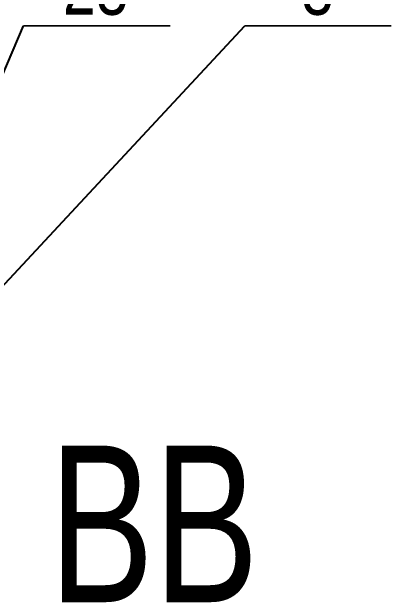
# Model space of a CAD drawing. Header units: millimetres. Extents: x 2 to 1187, y 2 to 839.
# Drawn here: x 652.01 to 682.78, y 750.26 to 798.12 of the extents above; entities that cross this region are included whole.
import ezdxf

# ---------------------------------------------------------------- set-up
doc = ezdxf.new("R2010")
doc.units = ezdxf.units.MM
doc.styles.add('SLDTEXTSTYLE2', font='TXT', dxfattribs={"width": 0.75})
doc.dimstyles.new('SLDDIMSTYLE0', dxfattribs={"dimtxt": 0.18, "dimasz": 3.302, "dimexe": 0, "dimexo": 0.0625, "dimgap": 0, "dimtad": 0, "dimtih": 1, "dimtoh": 1, "dimdec": 0, "dimrnd": 1e-09, "dimzin": 0, "dimdsep": 46, "dimtxsty": 'Standard', "dimsah": 1, "dimcen": 0.09, "dimadec": 0, "dimazin": 0, "dimtfac": 3.302, "dimtdec": 0, "dimtofl": 0, "dimtmove": 0, "dimatfit": 3, "dimfxl": 1, "dimfrac": 2, "dimtolj": 1, "dimtzin": 0, "dimarcsym": 0})

# ---------------------------------------------------------------- blocks, each defined once
blk = doc.blocks.new('SW_NOTE_0_16')
at = {"color": 0, "linetype": 'Continuous', "lineweight": 0}
for p, q in [((0, 0), (11.876, 0)), ((11.876, 0), (0, 0)), ((0, 0), (11.876, 0)), ((11.876, 0), (0, 0)), ((0, 0), (11.876, 0)), ((11.876, 0), (0, 0))]:
    blk.add_line(p, q, dxfattribs=at)
at = {"color": 0, "linetype": 'Continuous', "lineweight": 0, "insert": (5.842, 5.649), "char_height": 4.7625, "attachment_point": 2, "style": 'SLDTEXTSTYLE2'}
blk.add_mtext('28', dxfattribs=at)
blk = doc.blocks.new('SW_NOTE_0_17')
at = {"color": 0, "linetype": 'Continuous', "lineweight": 0}
for p, q in [((0, 0), (11.876, 0)), ((11.876, 0), (0, 0)), ((0, 0), (11.876, 0)), ((11.876, 0), (0, 0)), ((0, 0), (11.876, 0)), ((11.876, 0), (0, 0))]:
    blk.add_line(p, q, dxfattribs=at)
at = {"color": 0, "linetype": 'Continuous', "lineweight": 0, "insert": (5.89, 5.649), "char_height": 4.762, "attachment_point": 2, "style": 'SLDTEXTSTYLE2'}
blk.add_mtext('8', dxfattribs=at)

msp = doc.modelspace()

# ---------------------------------------------------------------- block references
at = {"color": 7, "linetype": 'Continuous', "lineweight": 0}
for name, p in [('SW_NOTE_0_16', (652.9691, 796.9909)), ('SW_NOTE_0_17', (670.9026, 796.9909))]:
    msp.add_blockref(name, p, dxfattribs=at)

# ---------------------------------------------------------------- texts
at = {"color": 7, "linetype": 'Continuous', "lineweight": 18, "insert": (655.0332, 762.9616), "char_height": 12.7, "attachment_point": 1, "style": 'SLDTEXTSTYLE2'}
msp.add_mtext('BB', dxfattribs=at)

# ---------------------------------------------------------------- leaders
at = {"color": 7, "linetype": 'Continuous', "lineweight": 0}
for points in [[(637.6831, 761.4593), (652.9691, 796.9909)], [(638.2608, 761.9079), (670.9026, 796.9909)]]:
    msp.add_leader(points, dimstyle='SLDDIMSTYLE0', dxfattribs=at)

doc.saveas('drawing.dxf')
